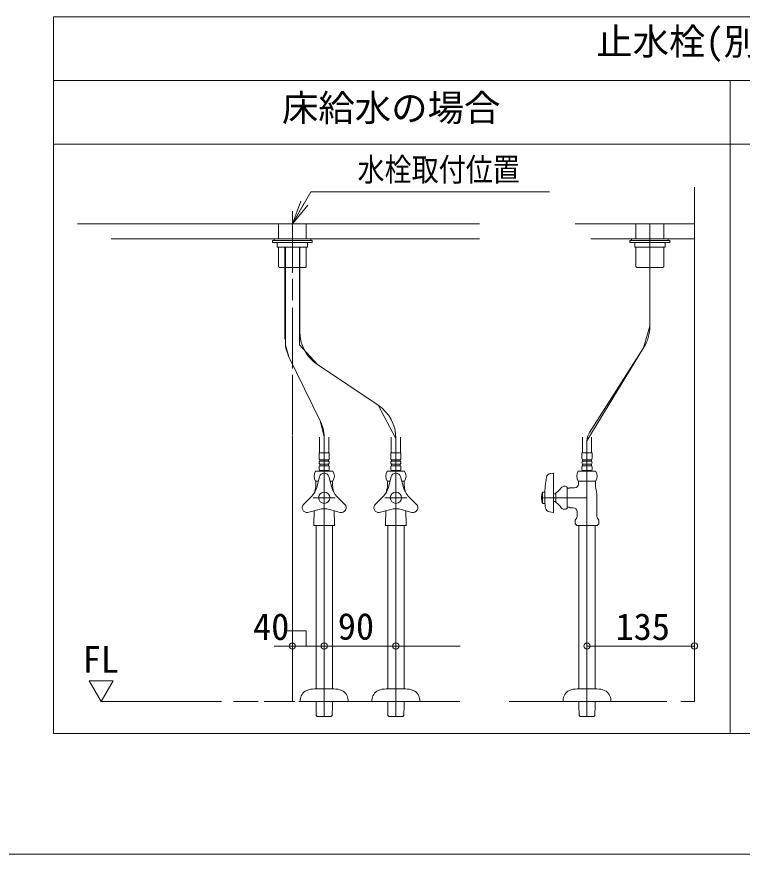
# Model space of a CAD drawing. Units: millimetres, scale not verified. Extents: x -1002 to 1017, y -687 to 676.
# Drawn here: x -39 to 359.7, y -687.1 to -227 of the extents above; entities that cross this region are included whole.
import ezdxf
from ezdxf.enums import TextEntityAlignment as Align

# ---------------------------------------------------------------- set-up
doc = ezdxf.new("R2010")
doc.units = ezdxf.units.MM
doc.header["$LTSCALE"] = 5
doc.layers.add('F-0', color=7, linetype='Continuous', lineweight=15)
doc.styles.add('ＭＳ ゴシック', font='')
doc.styles.get('ＭＳ ゴシック').set_extended_font_data('MS Gothic')

msp = doc.modelspace()

# ---------------------------------------------------------------- linework, layer by layer
at = {"layer": 'F-0', "lineweight": 18}
for p, q in [((-18.763, -620.726), (-18.763, -226.976)), ((-18.763, -226.976), (724.987, -226.976)), ((-18.763, -261.976), (724.987, -261.976)), ((353.112, -620.726), (353.112, -261.976)), ((353.112, -620.726), (-18.763, -620.726))]:
    msp.add_line(p, q, dxfattribs=at)
at = {"layer": 'F-0'}
for p, q in [((-18.763, -296.976), (353.112, -296.976)), ((353.112, -296.976), (724.987, -296.976)), ((333.424, -320.601), (333.424, -603.226)), ((112.487, -340.726), (122.59, -323.226)), ((122.59, -323.226), (253.84, -323.226)), ((112.487, -340.726), (117.155, -328.266)), ((112.487, -340.726), (119.049, -329.359)), ((112.487, -340.726), (120.944, -330.453)), ((112.487, -333.698), (112.487, -367.72)), ((-5.638, -340.726), (13.13, -340.726)), ((215.299, -340.726), (12.922, -340.726)), ((104.83, -340.726), (104.83, -349.038)), ((120.143, -349.038), (120.143, -340.726)), ((267.799, -340.726), (333.424, -340.726)), ((333.424, -340.726), (276.887, -340.726)), ((301.268, -349.038), (301.268, -340.726)), ((308.924, -397.042), (308.924, -340.726)), ((308.924, -397.042), (308.924, -340.726)), ((316.58, -340.726), (316.58, -349.038)), ((215.299, -349.038), (12.931, -349.038)), ((13.201, -349.038), (215.299, -349.038)), ((102.424, -349.038), (122.549, -349.038)), ((102.424, -349.913), (102.424, -349.038)), ((122.549, -349.038), (122.549, -349.913)), ((298.862, -349.038), (298.862, -349.913)), ((318.987, -349.038), (298.862, -349.038)), ((318.987, -349.913), (318.987, -349.038)), ((101.549, -349.913), (101.549, -351.007)), ((123.424, -349.913), (101.549, -349.913)), ((101.549, -351.007), (123.424, -351.007)), ((122.549, -349.913), (102.424, -349.913)), ((120.799, -351.007), (104.174, -351.007)), ((104.174, -351.007), (104.174, -353.632)), ((104.174, -353.632), (120.799, -353.632)), ((104.83, -353.632), (104.83, -364.307)), ((108.415, -404.166), (108.415, -353.632)), ((108.659, -353.372), (108.659, -407.419)), ((116.315, -353.632), (116.315, -407.282)), ((116.558, -399.808), (116.558, -353.632)), ((120.143, -364.307), (120.143, -353.632)), ((120.799, -353.632), (120.799, -351.007)), ((123.424, -351.007), (123.424, -349.913)), ((123.424, -350.57), (123.424, -351.007)), ((297.987, -351.007), (297.987, -349.913)), ((297.987, -349.913), (319.862, -349.913)), ((297.987, -350.57), (297.987, -351.007)), ((319.862, -351.007), (297.987, -351.007)), ((298.862, -349.913), (318.987, -349.913)), ((300.612, -351.007), (317.237, -351.007)), ((300.612, -353.632), (300.612, -351.007)), ((317.237, -353.632), (300.612, -353.632)), ((301.268, -364.307), (301.268, -353.632)), ((316.58, -353.632), (316.58, -364.307)), ((317.237, -351.007), (317.237, -353.632)), ((319.862, -349.913), (319.862, -351.007)), ((105.159, -364.635), (104.83, -364.307)), ((105.268, -364.745), (105.159, -364.635)), ((105.268, -364.745), (119.312, -364.745)), ((119.312, -364.745), (119.705, -364.745)), ((119.815, -364.635), (119.705, -364.745)), ((120.143, -364.307), (119.815, -364.635)), ((301.268, -364.307), (301.596, -364.635)), ((301.596, -364.635), (301.705, -364.745)), ((302.099, -364.745), (301.705, -364.745)), ((316.143, -364.745), (302.099, -364.745)), ((316.143, -364.745), (316.252, -364.635)), ((316.252, -364.635), (316.58, -364.307)), ((112.487, -371.014), (112.487, -382.681)), ((112.487, -386.799), (112.487, -420.291)), ((110.62, -413.736), (108.659, -407.419)), ((126.239, -417.969), (116.315, -407.282)), ((274.362, -460.024), (305.476, -408.831)), ((110.62, -413.736), (127.782, -449.012)), ((110.62, -413.736), (127.782, -449.012)), ((126.239, -417.969), (159.68, -440.421)), ((159.68, -440.421), (126.239, -417.969)), ((112.487, -423.723), (112.487, -456.77)), ((169.362, -458.582), (159.68, -440.421)), ((129.97, -457.731), (127.782, -449.012)), ((112.487, -457.241), (112.487, -475.881)), ((127.471, -457.845), (127.471, -466.595)), ((129.987, -458.582), (129.987, -466.595)), ((129.987, -458.582), (129.987, -491.226)), ((132.502, -466.595), (132.502, -457.845)), ((166.846, -457.845), (166.846, -466.595)), ((169.362, -458.582), (169.362, -466.595)), ((169.362, -458.582), (169.362, -491.226)), ((171.877, -466.595), (171.877, -457.845)), ((271.846, -466.595), (271.846, -457.845)), ((274.362, -460.024), (274.362, -466.595)), ((274.362, -460.024), (274.362, -611.428)), ((276.877, -457.845), (276.877, -466.595)), ((112.487, -463.293), (112.487, -579.975)), ((132.787, -466.595), (127.187, -466.595)), ((127.187, -466.595), (127.187, -469.548)), ((129.987, -466.595), (129.987, -611.428)), ((132.787, -469.548), (132.787, -466.595)), ((172.162, -466.595), (166.562, -466.595)), ((166.562, -466.595), (166.562, -469.548)), ((169.362, -466.595), (169.362, -611.428)), ((172.162, -469.548), (172.162, -466.595)), ((271.562, -466.595), (277.162, -466.595)), ((271.562, -469.548), (271.562, -466.595)), ((274.362, -466.595), (274.362, -491.226)), ((277.162, -466.595), (277.162, -469.548)), ((127.58, -470.313), (132.393, -470.313)), ((127.58, -471.188), (127.58, -470.313)), ((132.393, -471.188), (127.58, -471.188)), ((127.58, -472.72), (132.393, -472.72)), ((127.58, -473.595), (127.58, -472.72)), ((132.393, -473.595), (127.58, -473.595)), ((132.393, -470.313), (132.393, -471.188)), ((132.393, -472.72), (132.393, -473.595)), ((166.955, -470.313), (171.768, -470.313)), ((166.955, -471.188), (166.955, -470.313)), ((171.768, -471.188), (166.955, -471.188)), ((166.955, -472.72), (171.768, -472.72)), ((166.955, -473.595), (166.955, -472.72)), ((171.768, -473.595), (166.955, -473.595)), ((171.768, -470.313), (171.768, -471.188)), ((171.768, -472.72), (171.768, -473.595)), ((276.768, -470.313), (271.955, -470.313)), ((271.955, -470.313), (271.955, -471.188)), ((271.955, -471.188), (276.768, -471.188)), ((276.768, -472.72), (271.955, -472.72)), ((271.955, -472.72), (271.955, -473.595)), ((271.955, -473.595), (276.768, -473.595)), ((276.768, -471.188), (276.768, -470.313)), ((276.768, -473.595), (276.768, -472.72)), ((125.231, -476.657), (134.742, -476.657)), ((127.187, -474.36), (127.187, -475.782)), ((127.624, -476.22), (132.349, -476.22)), ((132.787, -475.782), (132.787, -474.36)), ((164.606, -476.657), (174.117, -476.657)), ((166.562, -474.36), (166.562, -475.782)), ((166.999, -476.22), (171.724, -476.22)), ((172.162, -475.782), (172.162, -474.36)), ((254.331, -477.896), (255.737, -477.698)), ((255.987, -499.068), (255.987, -477.915)), ((279.117, -476.657), (269.606, -476.657)), ((271.562, -475.782), (271.562, -474.36)), ((276.724, -476.22), (271.999, -476.22)), ((277.162, -474.36), (277.162, -475.782)), ((112.487, -481.687), (112.487, -580.577)), ((126.8, -482.038), (125.231, -482.038)), ((125.393, -482.038), (125.393, -482.919)), ((125.393, -482.038), (125.901, -482.038)), ((125.393, -482.919), (125.393, -483.57)), ((127.451, -479.609), (125.854, -485.571)), ((126.8, -482.038), (125.901, -482.038)), ((132.522, -479.609), (134.12, -485.571)), ((134.072, -482.038), (133.173, -482.038)), ((134.742, -482.038), (133.173, -482.038)), ((134.58, -482.919), (134.58, -483.57)), ((164.606, -482.038), (165.276, -482.038)), ((164.768, -482.038), (164.768, -482.919)), ((164.768, -482.919), (164.768, -483.57)), ((166.826, -479.609), (165.229, -485.571)), ((166.175, -482.038), (165.276, -482.038)), ((171.897, -479.609), (173.495, -485.571)), ((173.447, -482.038), (172.548, -482.038)), ((174.117, -482.038), (172.548, -482.038)), ((269.606, -482.038), (279.117, -482.038)), ((269.768, -482.038), (269.768, -482.919)), ((270.276, -482.038), (269.768, -482.038)), ((269.768, -482.919), (269.768, -483.57)), ((270.276, -482.038), (278.447, -482.038)), ((278.955, -482.038), (278.447, -482.038)), ((278.955, -482.038), (278.955, -482.919)), ((278.955, -482.919), (278.955, -483.57)), ((263.424, -485.507), (263.424, -496.944)), ((263.424, -485.976), (264.08, -485.976)), ((264.08, -485.976), (264.696, -485.976)), ((118.658, -494.838), (123.023, -490.474)), ((136.078, -491.226), (123.895, -491.226)), ((136.078, -491.226), (124.191, -491.226)), ((129.987, -491.226), (129.987, -611.428)), ((141.315, -494.838), (136.951, -490.474)), ((158.033, -494.838), (162.398, -490.474)), ((175.453, -491.226), (163.27, -491.226)), ((175.453, -491.226), (163.27, -491.226)), ((169.362, -491.226), (169.362, -611.428)), ((180.69, -494.838), (176.326, -490.474)), ((274.362, -491.226), (249.424, -491.226)), ((274.362, -491.226), (249.424, -491.226)), ((249.862, -488.163), (249.744, -488.601)), ((249.862, -494.288), (249.862, -488.163)), ((251.174, -488.163), (249.862, -488.163)), ((251.174, -488.163), (251.174, -494.288)), ((251.174, -489.476), (251.174, -492.976)), ((257.299, -489.148), (255.987, -489.148)), ((257.299, -493.851), (257.299, -488.601)), ((274.362, -611.428), (274.362, -491.226)), ((279.83, -491.226), (279.83, -501.471)), ((255.987, -493.304), (257.299, -493.304)), ((264.08, -496.476), (263.424, -496.476)), ((264.696, -496.476), (264.08, -496.476)), ((120.861, -499.319), (127.156, -497.633)), ((124.518, -498.339), (124.518, -501.471)), ((138.779, -499.23), (132.817, -497.633)), ((135.455, -501.471), (135.455, -498.339)), ((160.236, -499.319), (166.531, -497.633)), ((163.893, -498.339), (163.893, -501.471)), ((178.154, -499.23), (172.192, -497.633)), ((174.83, -501.471), (174.83, -498.339)), ((253.817, -499.015), (255.737, -499.285)), ((268.893, -498.882), (268.893, -501.471)), ((267.794, -503.476), (268.252, -503.018)), ((267.794, -503.476), (267.794, -505.549)), ((267.794, -505.549), (268.784, -506.538)), ((279.94, -506.538), (280.929, -505.549)), ((280.471, -503.018), (280.929, -503.476)), ((280.929, -505.549), (280.929, -503.476)), ((280.929, -505.549), (280.929, -503.476)), ((124.409, -506.538), (124.299, -506.429)), ((124.409, -506.538), (125.403, -506.538)), ((135.565, -506.538), (125.403, -506.538)), ((125.48, -596.226), (125.48, -506.538)), ((134.493, -506.538), (134.493, -596.226)), ((163.784, -506.538), (163.674, -506.429)), ((163.784, -506.538), (164.778, -506.538)), ((174.94, -506.538), (164.778, -506.538)), ((164.855, -596.226), (164.855, -506.538)), ((173.868, -506.538), (173.868, -596.226)), ((268.784, -506.538), (279.94, -506.538)), ((269.855, -506.538), (269.855, -596.226)), ((278.868, -596.226), (278.868, -506.538)), ((102.496, -572.69), (204.62, -572.69)), ((274.362, -572.69), (333.421, -572.69)), ((112.487, -580.577), (112.487, -592.229)), ((112.487, -583.406), (112.487, -589.977)), ((0.924, -591.859), (14.049, -591.859)), ((7.487, -603.226), (0.924, -591.859)), ((14.049, -591.859), (7.487, -603.226)), ((112.487, -592.413), (112.487, -603.226)), ((112.487, -592.919), (112.487, -603.226)), ((135.326, -596.226), (124.647, -596.226)), ((174.701, -596.226), (164.022, -596.226)), ((269.022, -596.226), (279.701, -596.226)), ((116.862, -602.351), (116.862, -603.226)), ((143.112, -603.226), (143.112, -602.351)), ((156.237, -602.351), (156.237, -603.226)), ((182.487, -603.226), (182.487, -602.351)), ((261.237, -603.226), (261.237, -602.351)), ((287.487, -602.351), (287.487, -603.226)), ((7.487, -603.226), (73.519, -603.226)), ((80.16, -603.226), (93.68, -603.226)), ((97, -603.226), (113.901, -603.226)), ((116.085, -603.226), (204.441, -603.226)), ((143.112, -603.226), (116.862, -603.226)), ((125.48, -604.381), (125.48, -603.227)), ((125.504, -605.303), (125.48, -604.381)), ((134.493, -604.381), (134.469, -605.303)), ((134.493, -603.227), (134.493, -604.381)), ((182.487, -603.226), (156.237, -603.226)), ((164.855, -604.381), (164.855, -603.227)), ((164.879, -605.303), (164.855, -604.381)), ((173.868, -604.381), (173.844, -605.303)), ((173.868, -603.227), (173.868, -604.381)), ((231.52, -603.226), (318.2, -603.226)), ((261.237, -603.226), (287.487, -603.226)), ((269.855, -603.226), (269.855, -604.381)), ((269.855, -604.381), (269.879, -605.303)), ((269.879, -605.303), (270, -610.921)), ((278.723, -610.921), (278.844, -605.303)), ((278.844, -605.303), (278.868, -604.381)), ((278.868, -604.381), (278.868, -603.226)), ((325.985, -603.226), (326.04, -603.226)), ((126.161, -611.428), (126.162, -611.428)), ((126.162, -611.428), (126.268, -611.428)), ((126.268, -611.428), (133.705, -611.428)), ((133.705, -611.428), (133.812, -611.428)), ((133.812, -611.428), (133.813, -611.428)), ((165.536, -611.428), (165.537, -611.428)), ((165.537, -611.428), (165.643, -611.428)), ((165.643, -611.428), (173.08, -611.428)), ((173.08, -611.428), (173.187, -611.428)), ((173.187, -611.428), (173.188, -611.428)), ((270, -610.921), (270.536, -611.428)), ((278.08, -611.428), (270.643, -611.428)), ((278.188, -611.428), (278.723, -610.921)), ((-1002.086, -687.064), (1002.034, -687.064))]:
    msp.add_line(p, q, dxfattribs=at)
at = {"layer": 'F-0', "lineweight": 18}
msp.add_lwpolyline([(724.987, -226.976), (724.987, -620.726), (353.112, -620.726)], dxfattribs=at)
at = {"layer": 'F-0'}
for points in [[(326.04, -603.226), (333.424, -603.226), (333.424, -320.601)], [(276.422, -349.038), (333.424, -349.038), (276.934, -349.038)], [(119.705, -364.745), (119.662, -364.745), (111.612, -364.745)], [(301.705, -364.745), (301.749, -364.745), (309.799, -364.745)], [(275.741, -455.308), (305.476, -408.831), (308.924, -397.042)], [(127.58, -476.22), (127.362, -476.438), (127.362, -476.657)], [(132.612, -476.657), (132.612, -476.438), (132.393, -476.22)], [(166.955, -476.22), (166.737, -476.438), (166.737, -476.657)], [(171.987, -476.657), (171.987, -476.438), (171.768, -476.22)], [(271.737, -476.657), (271.737, -476.438), (271.955, -476.22)], [(276.768, -476.22), (276.987, -476.438), (276.987, -476.657)], [(134.072, -482.038), (134.58, -482.038), (134.58, -482.919)], [(173.447, -482.038), (173.955, -482.038), (173.955, -482.919), (173.955, -483.57)], [(264.696, -485.976), (264.915, -485.757), (267.58, -485.757)], [(249.744, -493.851), (249.862, -494.288), (251.174, -494.288)], [(264.696, -496.476), (264.915, -496.695), (266.705, -496.695)], [(124.299, -502.425), (124.299, -505.549), (124.299, -506.429)], [(135.674, -502.425), (135.674, -506.429), (135.565, -506.538)], [(163.674, -502.425), (163.674, -505.549), (163.674, -506.429)], [(175.049, -502.425), (175.049, -506.429), (174.94, -506.538)], [(120.042, -572.57), (120.042, -564.298), (109.28, -564.298)], [(126.161, -611.428), (125.625, -610.921), (125.504, -605.303)], [(134.469, -605.303), (134.348, -610.921), (133.813, -611.428)], [(165.536, -611.428), (165, -610.921), (164.879, -605.303)], [(173.844, -605.303), (173.723, -610.921), (173.188, -611.428)], [(270.643, -611.428), (270.537, -611.428), (270.536, -611.428)], [(278.188, -611.428), (278.187, -611.428), (278.08, -611.428)]]:
    msp.add_lwpolyline(points, dxfattribs=at)
for centre, radius in [((129.987, -491.226), 3.062), ((169.362, -491.226), 3.062), ((112.487, -572.69), 1.75), ((112.487, -572.69), 1.75), ((129.987, -572.69), 1.75), ((129.987, -572.69), 1.75), ((169.362, -572.69), 1.75), ((169.362, -572.69), 1.75), ((274.362, -572.69), 1.75), ((274.362, -572.69), 1.75), ((333.421, -572.69), 1.75), ((333.421, -572.69), 1.75), ((333.421, -572.69), 1.75)]:
    msp.add_circle(centre, radius, dxfattribs=at)
for centre, radius, start, end in [((138.433, -399.808), 21.875, 180, 236.12262), ((287.049, -397.042), 21.875, 327.39011, 0), ((130.29, -404.166), 21.875, 188.55163, 205.94376), ((147.487, -458.582), 21.875, 0, 56.12262), ((108.112, -458.582), 21.875, 2.23046, 25.94376), ((283.112, -460.024), 8.75, 147.39011, 180), ((108.112, -458.582), 21.875, 0, 2.23046), ((128.128, -469.548), 0.941, 180, 234.43222), ((128.128, -471.954), 0.941, 125.56778, 234.43222), ((128.128, -474.36), 0.941, 125.56778, 180), ((131.845, -469.548), 0.941, 305.56778, 0), ((131.845, -471.954), 0.941, 305.56778, 54.43222), ((131.845, -474.36), 0.941, 0, 54.43222), ((167.503, -469.548), 0.941, 180, 234.43222), ((167.503, -471.954), 0.941, 125.56778, 234.43222), ((167.503, -474.36), 0.941, 125.56778, 180), ((171.22, -469.548), 0.941, 305.56778, 0), ((171.22, -471.954), 0.941, 305.56778, 54.43222), ((171.22, -474.36), 0.941, 0, 54.43222), ((272.503, -469.548), 0.941, 180, 234.43222), ((272.503, -471.954), 0.941, 125.56778, 234.43222), ((272.503, -474.36), 0.941, 125.56778, 180), ((276.22, -469.548), 0.941, 305.56778, 0), ((276.22, -471.954), 0.941, 305.56778, 54.43222), ((276.22, -474.36), 0.941, 0, 54.43222), ((129.221, -479.348), 4.812, 146.00705, 213.99295), ((127.624, -475.782), 0.438, 180, 270), ((129.987, -480.288), 2.625, 15, 165), ((132.349, -475.782), 0.438, 270, 0), ((130.752, -479.348), 4.812, 326.00705, 33.99295), ((168.596, -479.348), 4.812, 146.00705, 213.99295), ((166.999, -475.782), 0.438, 180, 270), ((169.362, -480.288), 2.625, 15, 165), ((171.724, -475.782), 0.438, 270, 0), ((170.127, -479.348), 4.812, 326.00705, 33.99295), ((254.696, -480.496), 2.625, 98, 170.1971), ((255.768, -477.915), 0.219, 0, 98), ((273.596, -479.348), 4.812, 146.00705, 213.99295), ((271.999, -475.782), 0.438, 180, 270), ((276.724, -475.782), 0.438, 270, 0), ((275.127, -479.348), 4.812, 326.00705, 33.99295), ((316.799, -491.226), 65.648, 170.1971, 178.47247), ((115.289, -482.74), 10.938, 315, 345), ((144.205, -491.226), 19.688, 166.9604, 171.25756), ((111.147, -483.57), 14.246, 346.9604, 0), ((144.685, -482.74), 10.938, 195, 225), ((148.827, -483.57), 14.246, 180, 193.0396), ((115.768, -491.226), 19.688, 8.74244, 13.0396), ((154.664, -482.74), 10.938, 315, 345), ((183.58, -491.226), 19.688, 166.9604, 171.25756), ((150.522, -483.57), 14.246, 346.9604, 0), ((184.06, -482.74), 10.938, 195, 225), ((188.202, -483.57), 14.246, 180, 193.0396), ((155.143, -491.226), 19.688, 8.74244, 13.0396), ((251.434, -479.892), 10.5, 303.95919, 326.04081), ((261.893, -487.07), 2.188, 45.573, 143.1301), ((267.58, -483.57), 2.188, 270, 0), ((293.202, -483.57), 14.246, 180, 193.0396), ((260.143, -491.226), 19.688, 0, 13.0396), ((260.362, -491.226), 10.938, 166.70293, 180), ((260.362, -491.226), 10.938, 180, 193.29707), ((260.362, -491.226), 10.938, 166.11346, 166.70293), ((120.515, -496.695), 2.625, 135, 277.52424), ((139.459, -496.695), 2.625, 255, 45), ((159.89, -496.695), 2.625, 135, 277.52424), ((178.834, -496.695), 2.625, 255, 45), ((260.362, -491.226), 10.938, 193.29707, 193.88654), ((283.948, -491.385), 32.812, 182.77864, 189.59149), ((254.183, -496.415), 2.625, 189.59149, 261.99591), ((251.434, -502.56), 10.5, 33.95919, 56.04081), ((261.893, -495.382), 2.188, 216.8699, 314.427), ((266.705, -498.882), 2.188, 0, 90), ((122.33, -501.471), 2.188, 334.15807, 0), ((129.987, -508.197), 10.938, 75, 105), ((137.643, -501.471), 2.188, 180, 205.84193), ((161.705, -501.471), 2.188, 334.15807, 0), ((169.362, -508.197), 10.938, 75, 105), ((177.018, -501.471), 2.188, 180, 205.84193), ((255.768, -499.068), 0.219, 261.99591, 0), ((266.705, -501.471), 2.188, 315, 0), ((282.018, -501.471), 2.188, 180, 225), ((122.549, -602.351), 5.688, 113.55646, 180), ((124.647, -607.163), 10.938, 90, 113.55646), ((135.326, -607.163), 10.938, 66.44354, 90), ((137.424, -602.351), 5.688, 0, 66.44354), ((161.924, -602.351), 5.688, 113.55646, 180), ((164.022, -607.163), 10.938, 90, 113.55646), ((174.701, -607.163), 10.938, 66.44354, 90), ((176.799, -602.351), 5.688, 0, 66.44354), ((266.924, -602.351), 5.688, 113.55646, 180), ((269.022, -607.163), 10.938, 90, 113.55646), ((279.701, -607.163), 10.938, 66.44354, 90), ((281.799, -602.351), 5.688, 0, 66.44354)]:
    msp.add_arc(centre, radius, start, end, dxfattribs=at)

# ---------------------------------------------------------------- texts
at = {"layer": 'F-0', "style": 'ＭＳ ゴシック'}
for s, p in [('止水栓(別途手配)参考位置', (279.431, -252.292)), ('床給水の場合', (106.791, -288.749)), ('40', (90.87, -573.739)), ('90', (137.454, -573.595)), ('135', (290.031, -573.739)), ('FL', (-2.715, -591.745))]:
    msp.add_text(s, height=14.66, dxfattribs=at).set_placement(p, align=Align.BOTTOM_LEFT)
at = {"layer": 'F-0', "style": 'ＭＳ ゴシック', "width": 0.85}
msp.add_text('水栓取付位置', height=12.83, dxfattribs=at).set_placement((148.257, -321.193), align=Align.BOTTOM_LEFT)

doc.saveas('drawing.dxf')
